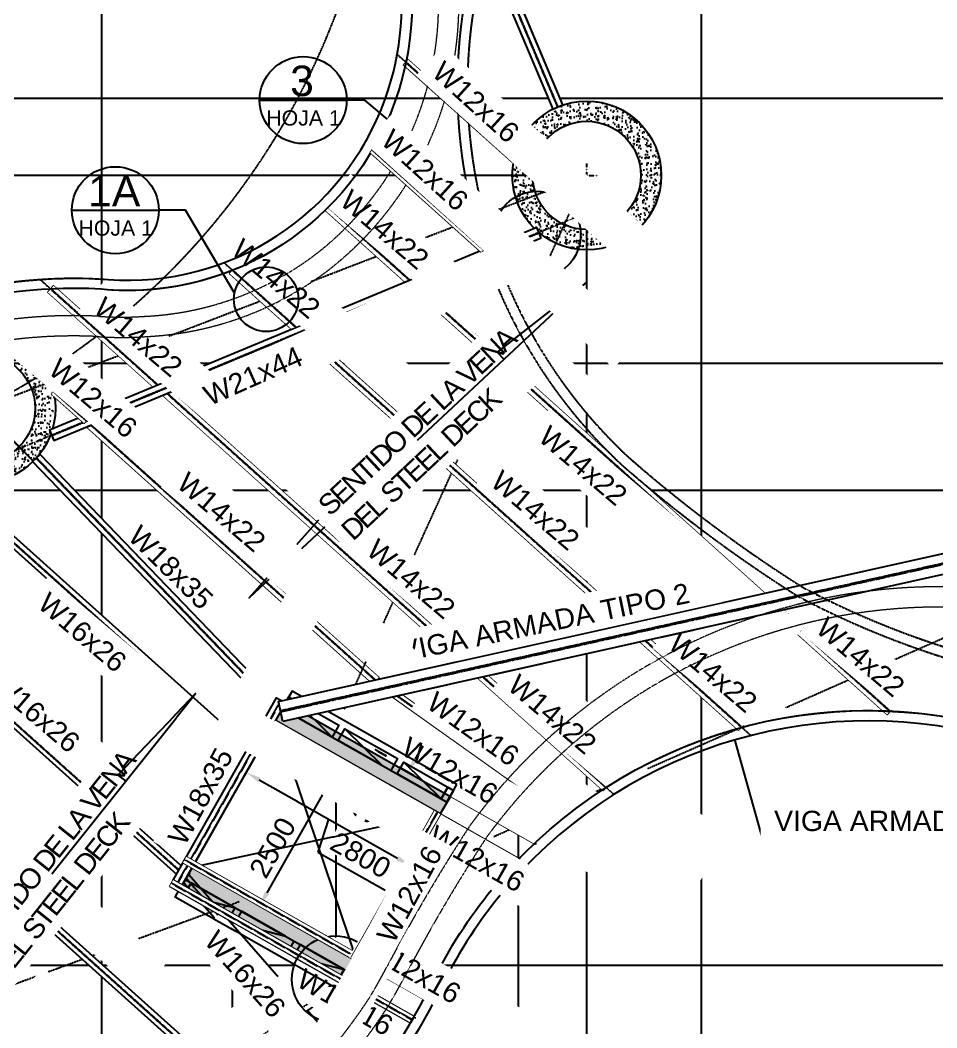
# Model space of a CAD drawing. Header units: millimetres. Extents: x 59135 to 3708801, y -250967 to 196121.
# Drawn here: x 3294169 to 3307716, y -38423 to -23531 of the extents above; entities that cross this region are included whole.
import ezdxf
from ezdxf.enums import TextEntityAlignment as Align

# ---------------------------------------------------------------- set-up
doc = ezdxf.new("R2010")
doc.units = ezdxf.units.MM
doc.header["$LTSCALE"] = 5
doc.set_wipeout_variables(frame=1)
doc.header["$PDMODE"] = 3
for name, pattern in [('ACAD_ISO10W100', [18, 12, -3, 0, -3]), ('CENTER', [2, 1.25, -0.25, 0.25, -0.25]), ('CENTER2', [1.125, 0.75, -0.125, 0.125, -0.125]), ('DASHDOT', [1, 0.5, -0.25, 0, -0.25]), ('HIDDEN', [0.375, 0.25, -0.125])]:
    doc.linetypes.add(name, pattern=pattern)
doc.layers.get('Defpoints').update_dxf_attribs({"color": 251})
for name, color, linetype in [('A-ejes', 251, 'ACAD_ISO10W100'), ('EE-5', 7, 'Continuous'), ('EE-ACHURADOS', 9, 'Continuous'), ('EE-ARQUITECTONICO', 250, 'Continuous'), ('EE-CARPETA 51', 250, 'HIDDEN'), ('EE-CENTROS', 8, 'CENTER'), ('EE-COLUMNAS', 6, 'Continuous'), ('EE-COLUMNAS CONCRETO', 11, 'Continuous'), ('EE-COTAS', 1, 'Continuous'), ('EE-DETALLES', 1, 'Continuous'), ('EE-EJES', 8, 'DASHDOT'), ('EE-OCULTAS', 252, 'HIDDEN'), ('EE-OCULTO', 252, 'HIDDEN'), ('EE-TEXTO 1', 4, 'Continuous'), ('EE-TEXTO 2', 2, 'Continuous'), ('EE-V ARMADA TIPO 2', 32, 'Continuous'), ('EE-V ARMADA TIPO 4', 130, 'Continuous'), ('EE-W12x16', 150, 'Continuous'), ('EE-W14x22', 30, 'Continuous'), ('EE-W16x26', 211, 'Continuous'), ('EE-W18x35', 255, 'Continuous'), ('EE-W21x44', 132, 'Continuous'), ('EST-CAMBIO SECCION VIGAS', 240, 'HIDDEN')]:
    doc.layers.add(name, color=color, linetype=linetype)
doc.styles.add('ARIAL EE', font='arial.ttf')
doc.dimstyles.new('EE 1_STANDAR', dxfattribs={"dimtxt": 2, "dimasz": 1.5, "dimexe": 1, "dimexo": 0.5, "dimgap": 0.8, "dimtad": 1, "dimdec": 0, "dimdsep": 46, "dimtxsty": 'ARIAL EE', "dimcen": 0.09, "dimclrd": 256, "dimclre": 256, "dimclrt": 2, "dimadec": 0, "dimazin": 0, "dimtfac": 1, "dimtdec": 0, "dimtofl": 0, "dimtmove": 1, "dimatfit": 2, "dimfxl": 1, "dimtolj": 1, "dimlwd": -1, "dimlwe": -1, "dimarcsym": 1})

# ---------------------------------------------------------------- blocks, each defined once
blk = doc.blocks.new('EJES ARQUITECTONICOS(10-12-2012)')
at = {"layer": 'EE-EJES', "linetype": 'CENTER2', "ltscale": 2.5}
for p, q in [((6160, -10556), (6160, 59255)), ((15017, 59255), (15017, -10556)), ((-11196, 10970), (76893, 10970)), ((-11196, 2070), (76893, 2070))]:
    blk.add_line(p, q, dxfattribs=at)
blk = doc.blocks.new('*U117')
blk.add_wipeout([(-70, -358), (70, -358), (70, -9228), (-70, -9228)])
blk.add_lwpolyline([(-70, -358), (70, -358), (70, -9228), (-70, -9228)], close=True)
at = {"layer": 'EE-OCULTAS'}
for p, q in [((-3, -358), (-3, -9228)), ((3, -358), (3, -9228))]:
    blk.add_line(p, q, dxfattribs=at)
blk = doc.blocks.new('*U118')
blk.add_wipeout([(-70, 1275), (70, 1275), (70, -2828), (-70, -2828)])
blk.add_lwpolyline([(-70, 1275), (70, 1275), (70, -2828), (-70, -2828)], close=True)
at = {"layer": 'EE-OCULTAS'}
for p, q in [((-3, 1275), (-3, -2828)), ((3, 1275), (3, -2828))]:
    blk.add_line(p, q, dxfattribs=at)
blk = doc.blocks.new('*U224')
blk.add_wipeout([(-50, 3801), (50, 3801), (50, 348), (-50, 348)])
blk.add_lwpolyline([(-50, 3801), (50, 3801), (50, 348), (-50, 348)], close=True)
blk.add_wipeout([(-50, 3801), (50, 3801), (50, 348), (-50, 348)])
at = {"layer": 'EE-OCULTAS'}
for p, q in [((-3, 3801), (-3, 348)), ((3, 3801), (3, 348))]:
    blk.add_line(p, q, dxfattribs=at)
blk = doc.blocks.new('*U225')
blk.add_lwpolyline([(-63, -1580), (64, -1580), (64, -7331), (-63, -7331)], close=True)
blk.add_wipeout([(-63, -1580), (64, -1580), (64, -7331), (-63, -7331)])
at = {"layer": 'EE-OCULTAS'}
for p, q in [((-3, -7331), (-3, -1580)), ((3, -7331), (3, -1580))]:
    blk.add_line(p, q, dxfattribs=at)
blk = doc.blocks.new('COLUMNA CONCRETO')
at = {"layer": 'EE-ACHURADOS'}
h = blk.add_hatch(dxfattribs=at)
h.set_pattern_fill('AR-CONC', color=256)
h.set_pattern_definition([(50, (-2321747.4, -250169.48), (182.184669, -15.939086), [19.05, -209.55]), (355, (-2321747.4, -250169.48), (-35.243421, 191.056845), [15.24, -167.640584]), (100.451445, (-2321732.22, -250170.81), (146.941247, 175.117752), [16.190009, -178.090245]), (46.1842, (-2321747.4, -250118.68), (271.07904, -42.042328), [28.575, -314.325]), (96.635558, (-2321724.8, -250122.2), (237.404134, 247.426125), [24.285023, -267.135608]), (351.184151, (-2321747.4, -250118.68), (237.404134, 247.426125), [22.859967, -251.459732]), (21, (-2321722, -250131.38), (151.614391, -102.265198), [19.05, -209.55]), (326, (-2321722, -250131.38), (61.802028, 184.187966), [15.24, -167.64]), (71.451445, (-2321709.37, -250139.9), (213.416419, 81.922769), [16.190009, -178.089938]), (37.5, (-2321747.4, -250169.485), (3.0886033, 84.5550389), [0, -165.608, 0, -170.18, 0, -168.275]), (7.5, (-2321747.4, -250169.485), (66.8196625, 100.1805748), [0, -97.028, 0, -161.798, 0, -64.135]), (327.5, (-2321804.044, -250169.485), (135.5905952, -5.728744), [0, -63.5, 0, -198.12, 0, -262.89]), (317.5, (-2321829.44, -250169.48), (148.1291814, 25.426491), [0, -82.55, 0, -131.572, 0, -186.69])])
h.paths.add_polyline_path([(-1100, 0, 1), (1100, 0, 1)])
h.paths.add_polyline_path([(800, 0, -1), (-800, 0, -1)], flags=16)
at = {"layer": 'EE-COLUMNAS CONCRETO'}
for radius in [1100, 800]:
    blk.add_circle((0, 0), radius, dxfattribs=at)
at = {"layer": 'EE-EJES'}
for q in [(0, 175), (168, 0)]:
    blk.add_line((0, 0), q, dxfattribs=at)
blk = doc.blocks.new('*U140')
blk.add_wipeout([(-50, 0), (50, 0), (50, -2148), (-50, -2148)])
blk.add_lwpolyline([(-50, 0), (50, 0), (50, -2148), (-50, -2148)], close=True)
blk.add_wipeout([(-50, 0), (50, 0), (50, -2148), (-50, -2148)])
at = {"layer": 'EE-OCULTAS'}
for p, q in [((-3, 0), (-3, -2148)), ((3, 0), (3, -2148))]:
    blk.add_line(p, q, dxfattribs=at)
blk = doc.blocks.new('*U147')
blk.add_wipeout([(-50, 3801), (50, 3801), (50, -439), (-50, -439)])
blk.add_lwpolyline([(-50, 3801), (50, 3801), (50, -439), (-50, -439)], close=True)
blk.add_wipeout([(-50, 3801), (50, 3801), (50, -439), (-50, -439)])
at = {"layer": 'EE-OCULTAS'}
for p, q in [((-3, 3801), (-3, -439)), ((3, 3801), (3, -439))]:
    blk.add_line(p, q, dxfattribs=at)
blk = doc.blocks.new('*U947')
blk.add_lwpolyline([(-64, 183), (63, 183), (63, -10968), (-64, -10968)], close=True)
blk.add_wipeout([(-64, 183), (63, 183), (63, -10968), (-64, -10968)])
at = {"layer": 'EE-OCULTAS'}
for p, q in [((-3, -10968), (-3, 183)), ((3, -10968), (3, 183))]:
    blk.add_line(p, q, dxfattribs=at)
blk = doc.blocks.new('*U259')
blk.add_lwpolyline([(-64, 174), (63, 174), (63, -9931), (-64, -9931)], close=True)
blk.add_wipeout([(-64, 174), (63, 174), (63, -9931), (-64, -9931)])
at = {"layer": 'EE-OCULTAS'}
for p, q in [((-3, -9931), (-3, 174)), ((3, -9931), (3, 174))]:
    blk.add_line(p, q, dxfattribs=at)
blk = doc.blocks.new('*U260')
blk.add_lwpolyline([(-64, 174), (63, 174), (63, -10852), (-64, -10852)], close=True)
blk.add_wipeout([(-64, 174), (63, 174), (63, -10852), (-64, -10852)])
at = {"layer": 'EE-OCULTAS'}
for p, q in [((-3, -10852), (-3, 174)), ((3, -10852), (3, 174))]:
    blk.add_line(p, q, dxfattribs=at)
blk = doc.blocks.new('*U261')
blk.add_wipeout([(-82, -1045), (82, -1045), (82, -8844), (-82, -8844)]).dxf.layer = 'EE-W21x44'
at = {"layer": 'EE-CENTROS'}
for points in [[(-4, -8844), (-4, -1045)], [(4, -8844), (4, -1045)]]:
    blk.add_lwpolyline(points, dxfattribs=at)
at = {"layer": 'EE-W21x44'}
blk.add_lwpolyline([(-82, -1045), (82, -1045), (82, -8844), (-82, -8844)], close=True, dxfattribs=at)
blk = doc.blocks.new('*U262')
blk.add_lwpolyline([(-64, 174), (63, 174), (63, -11981), (-64, -11981)], close=True)
blk.add_wipeout([(-64, 174), (63, 174), (63, -11981), (-64, -11981)])
at = {"layer": 'EE-OCULTAS'}
for p, q in [((-3, -11981), (-3, 174)), ((3, -11981), (3, 174))]:
    blk.add_line(p, q, dxfattribs=at)
blk = doc.blocks.new('*U263')
blk.add_wipeout([(-70, 399), (70, 399), (70, -13722), (-70, -13722)])
blk.add_lwpolyline([(-70, 399), (70, 399), (70, -13722), (-70, -13722)], close=True)
at = {"layer": 'EE-OCULTAS'}
for p, q in [((-3, 399), (-3, -13722)), ((3, 399), (3, -13722))]:
    blk.add_line(p, q, dxfattribs=at)
blk = doc.blocks.new('*U274')
blk.add_wipeout([(-70, 399), (70, 399), (70, -9529), (-70, -9529)])
blk.add_lwpolyline([(-70, 399), (70, 399), (70, -9529), (-70, -9529)], close=True)
at = {"layer": 'EE-OCULTAS'}
for p, q in [((-3, 399), (-3, -9529)), ((3, 399), (3, -9529))]:
    blk.add_line(p, q, dxfattribs=at)
blk = doc.blocks.new('*U275')
blk.add_wipeout([(-76, 450), (76, 450), (76, -4752), (-76, -4752)])
blk.add_lwpolyline([(-76, 450), (76, 450), (76, -4752), (-76, -4752)], close=True)
at = {"layer": 'EE-OCULTO'}
for p, q in [((-4, -4752), (-4, 450)), ((4, -4752), (4, 450))]:
    blk.add_line(p, q, dxfattribs=at)
blk = doc.blocks.new('*D936')
at = {"layer": 'Defpoints', "color": 0, "transparency": 16777216}
for p in [(3299903, -34645), (3300052, -34730), (3299904, -34991)]:
    blk.add_point(p, dxfattribs=at)
at = {"layer": 'EE-COTAS', "transparency": 16777216}
for p, q in [((3300014, -34450), (3300125, -34254)), ((3299987, -34693), (3299772, -34571)), ((3299839, -34954), (3299624, -34832)), ((3299644, -35102), (3299533, -35298))]:
    blk.add_line(p, q, dxfattribs=at)
for points in [[(3299981, -34431), (3300046, -34468), (3299903, -34645)], [(3299611, -35084), (3299676, -35121), (3299755, -34906)]]:
    blk.add_solid(points, dxfattribs=at)
at = {"layer": 'EE-COTAS', "color": 2, "transparency": 16777216, "insert": (3299358, -35052), "char_height": 300, "attachment_point": 5, "rotation": 60.4403, "style": 'ARIAL EE'}
blk.add_mtext('\\A1;300', dxfattribs=at)
blk = doc.blocks.new('*U240')
blk.add_wipeout([(-82, 525), (82, 525), (82, -7560), (-82, -7560)]).dxf.layer = 'EE-W21x44'
at = {"layer": 'EE-CENTROS'}
for points in [[(-4, -7560), (-4, 525)], [(4, -7560), (4, 525)]]:
    blk.add_lwpolyline(points, dxfattribs=at)
at = {"layer": 'EE-W21x44'}
blk.add_lwpolyline([(-82, 525), (82, 525), (82, -7560), (-82, -7560)], close=True, dxfattribs=at)
blk = doc.blocks.new('*D937')
at = {"layer": 'Defpoints', "color": 0, "transparency": 16777216}
for p in [(3297746, -34228), (3300181, -35609), (3299943, -36029)]:
    blk.add_point(p, dxfattribs=at)
at = {"layer": 'EE-COTAS', "transparency": 16777216}
for p, q in [((3297709, -34293), (3297434, -34778)), ((3297703, -34759), (3299747, -35918)), ((3298725, -35338), (3298570, -35827)), ((3300144, -35674), (3299869, -36160)), ((3298570, -35827), (3299562, -36390))]:
    blk.add_line(p, q, dxfattribs=at)
blk.add_solid([(3297722, -34726), (3297685, -34791), (3297508, -34648)], dxfattribs=at)
at = {"layer": 'EE-COTAS', "color": 2, "transparency": 16777216, "insert": (3299201, -35871), "char_height": 300, "attachment_point": 5, "rotation": 330.4403, "style": 'ARIAL EE', "bg_fill": 3, "box_fill_scale": 1.1, "bg_fill_color": 256, "bg_fill_true_color": 13158600, "bg_fill_transparency": 0}
blk.add_mtext('\\A1;2800', dxfattribs=at)
at = {"layer": 'EE-COTAS', "transparency": 16777216}
blk.add_solid([(3299766, -35885), (3299729, -35951), (3299943, -36029)], dxfattribs=at)
blk = doc.blocks.new('*D938')
at = {"layer": 'Defpoints', "color": 0, "transparency": 16777216}
for p in [(3298941, -34448), (3299413, -34715), (3298179, -36890)]:
    blk.add_point(p, dxfattribs=at)
at = {"layer": 'EE-COTAS', "transparency": 16777216}
for p, q in [((3299347, -34678), (3298811, -34374)), ((3297819, -36427), (3298830, -34643)), ((3298114, -36853), (3297577, -36548))]:
    blk.add_line(p, q, dxfattribs=at)
for points in [[(3298798, -34625), (3298863, -34662), (3298941, -34448)], [(3297786, -36408), (3297851, -36445), (3297708, -36622)]]:
    blk.add_solid(points, dxfattribs=at)
at = {"layer": 'EE-COTAS', "color": 2, "transparency": 16777216, "insert": (3297901, -35760), "char_height": 300, "attachment_point": 5, "rotation": 60.4403, "style": 'ARIAL EE', "bg_fill": 3, "box_fill_scale": 1.1, "bg_fill_color": 256, "bg_fill_true_color": 13158600, "bg_fill_transparency": 0}
blk.add_mtext('\\A1;2500', dxfattribs=at)
blk = doc.blocks.new('A$C67B314FF')
at = {"layer": 'EE-ARQUITECTONICO'}
for points in [[(1.92, 0.014), (-0.425, 2.641)], [(1.92, 2.641), (-0.425, 0.014)]]:
    blk.add_lwpolyline(points, dxfattribs=at)
blk.add_lwpolyline([(-0.425, 2.641), (1.92, 2.641), (1.92, 0.014), (-0.425, 0.014)], close=True, dxfattribs=at)
blk = doc.blocks.new('*U222')
blk.add_wipeout([(-76, 351), (76, 351), (76, -2749), (-76, -2749)])
blk.add_lwpolyline([(-76, 351), (76, 351), (76, -2749), (-76, -2749)], close=True)
at = {"layer": 'EE-OCULTO'}
for p, q in [((-4, -2749), (-4, 351)), ((4, -2749), (4, 351))]:
    blk.add_line(p, q, dxfattribs=at)
blk = doc.blocks.new('*U223')
blk.add_wipeout([(-50, 3953), (50, 3953), (50, -141), (-50, -141)])
blk.add_lwpolyline([(-50, 3953), (50, 3953), (50, -141), (-50, -141)], close=True)
blk.add_wipeout([(-50, 3953), (50, 3953), (50, -141), (-50, -141)])
at = {"layer": 'EE-OCULTAS'}
for p, q in [((-3, 3953), (-3, -141)), ((3, 3953), (3, -141))]:
    blk.add_line(p, q, dxfattribs=at)
blk = doc.blocks.new('ITEM DETALLE')
at = {"layer": 'EE-5'}
blk.add_line((-4.286, 0), (4.286, 0), dxfattribs=at)
blk.add_circle((0, 0), 4.286, dxfattribs=at)
at = {"layer": 'EE-TEXTO 1', "style": 'ARIAL EE'}
blk.add_attdef('X', text='', height=3, dxfattribs=at).set_placement((-0.108, 1.896), align=Align.MIDDLE_CENTER)
at = {"layer": 'EE-TEXTO 2', "style": 'ARIAL EE'}
blk.add_attdef('###', text='', height=1.5, dxfattribs=at).set_placement((0.04, -1.756), align=Align.MIDDLE_CENTER)
blk = doc.blocks.new('*U561')
blk.add_wipeout([(-50, 3801), (50, 3801), (50, -324), (-50, -324)])
blk.add_lwpolyline([(-50, 3801), (50, 3801), (50, -324), (-50, -324)], close=True)
blk.add_wipeout([(-50, 3801), (50, 3801), (50, -324), (-50, -324)])
at = {"layer": 'EE-OCULTAS'}
for p, q in [((-3, 3801), (-3, -324)), ((3, 3801), (3, -324))]:
    blk.add_line(p, q, dxfattribs=at)
blk = doc.blocks.new('*U562')
blk.add_wipeout([(-50, 3801), (50, 3801), (50, 1301), (-50, 1301)])
blk.add_lwpolyline([(-50, 3801), (50, 3801), (50, 1301), (-50, 1301)], close=True)
blk.add_wipeout([(-50, 3801), (50, 3801), (50, 1301), (-50, 1301)])
at = {"layer": 'EE-OCULTAS'}
for p, q in [((-3, 3801), (-3, 1301)), ((3, 3801), (3, 1301))]:
    blk.add_line(p, q, dxfattribs=at)
blk = doc.blocks.new('*U542')
blk.add_wipeout([(-50, -757), (50, -757), (50, -1402), (-50, -1402)])
blk.add_lwpolyline([(-50, -757), (50, -757), (50, -1402), (-50, -1402)], close=True)
blk.add_wipeout([(-50, -757), (50, -757), (50, -1402), (-50, -1402)])
at = {"layer": 'EE-OCULTAS'}
for p, q in [((-3, -757), (-3, -1402)), ((3, -757), (3, -1402))]:
    blk.add_line(p, q, dxfattribs=at)
blk = doc.blocks.new('*U540')
blk.add_wipeout([(-76, 8955), (76, 8955), (76, -4752), (-76, -4752)])
blk.add_lwpolyline([(-76, 8955), (76, 8955), (76, -4752), (-76, -4752)], close=True)
at = {"layer": 'EE-OCULTO'}
for p, q in [((-4, -4752), (-4, 8955)), ((4, -4752), (4, 8955))]:
    blk.add_line(p, q, dxfattribs=at)
blk = doc.blocks.new('*U567')
blk.add_wipeout([(-150, 1465), (150, 1465), (150, -12518), (-150, -12518)]).dxf.layer = 'EE-V ARMADA TIPO 2'
at = {"layer": 'EE-CENTROS'}
for p, q in [((-8, -12518), (-8, 1465)), ((8, -12518), (8, 1465))]:
    blk.add_line(p, q, dxfattribs=at)
at = {"layer": 'EE-V ARMADA TIPO 2'}
blk.add_lwpolyline([(-150, 1465), (150, 1465), (150, -12518), (-150, -12518)], close=True, dxfattribs=at)
blk = doc.blocks.new('*U939')
blk.add_wipeout([(-82, -1155), (82, -1155), (82, -6865), (-82, -6865)]).dxf.layer = 'EE-W21x44'
at = {"layer": 'EE-CENTROS'}
for points in [[(-4, -6865), (-4, -1155)], [(4, -6865), (4, -1155)]]:
    blk.add_lwpolyline(points, dxfattribs=at)
at = {"layer": 'EE-W21x44'}
blk.add_lwpolyline([(-82, -1155), (82, -1155), (82, -6865), (-82, -6865)], close=True, dxfattribs=at)
blk = doc.blocks.new('*U946')
blk.add_wipeout([(-50, 56), (50, 56), (50, -2148), (-50, -2148)])
blk.add_lwpolyline([(-50, 56), (50, 56), (50, -2148), (-50, -2148)], close=True)
blk.add_wipeout([(-50, 56), (50, 56), (50, -2148), (-50, -2148)])
at = {"layer": 'EE-OCULTAS'}
for p, q in [((-3, 56), (-3, -2148)), ((3, 56), (3, -2148))]:
    blk.add_line(p, q, dxfattribs=at)

msp = doc.modelspace()

# ---------------------------------------------------------------- linework, layer by layer
at = {"layer": 'EE-OCULTAS'}
for p, q in [((3318809.5, -24687), (3278393.9, -24687)), ((3302538.4, -25826.4), (3278393.9, -25826.4)), ((3302538.4, -25826.4), (3302538.4, -47566.1)), ((3312745.6, -30481.5), (3278393.9, -30481.5)), ((3298834.2, -34039.5), (3298834.2, -47331.3)), ((3301530.7, -35568.8), (3301530.7, -47725.9)), ((3297304.9, -36736), (3297304.9, -47569.2)), ((3300001.4, -38265.3), (3300001.4, -47911.2))]:
    msp.add_line(p, q, dxfattribs=at)

# ---------------------------------------------------------------- block references
at = {"layer": 'EE-COLUMNAS CONCRETO'}
msp.add_blockref('COLUMNA CONCRETO', (3302542.5, -25826.2), dxfattribs=at)
at = {"layer": 'EE-COTAS', "xscale": 150, "yscale": 150, "zscale": 150}
msp.add_blockref('ITEM DETALLE', (3298351, -24712.7), dxfattribs=at).add_auto_attribs({'X': '3', '###': 'HOJA 1'})
at = {"layer": 'EE-EJES'}
msp.add_blockref('EJES ARQUITECTONICOS(10-12-2012)', (3289218.6, -39569.3), dxfattribs=at)

# ---------------------------------------------------------------- leaders
at = {"layer": 'EE-COTAS', "annotation_type": 0, "has_hookline": 1, "hookline_direction": 0}
for points, text_width in [([(3306489.3, -17416.4), (3308902.7, -23911.5), (3308904.2, -23911.5)], 6703.8), ([(3304725.5, -34162.5), (3305141.8, -35639.7), (3305143.3, -35639.7)], 4332.8)]:
    msp.add_leader(points, dimstyle='EE 1_STANDAR', override={"dimscale": 0, "dimgap": 0.8, "dimtad": 1, "dimfxl": 0.0015, "dimtfill": 1}, dxfattribs=dict(at, text_width=text_width))

# ---------------------------------------------------------------- next in the draw order: block references
at = {"layer": 'EE-W12x16'}
for name, p, rotation in [('*U140', (3299869.7, -24153.4), 48.09488572113899), ('*U224', (3302522.2, -35495.2), 54.56713763628728)]:
    msp.add_blockref(name, p, dxfattribs=dict(at, rotation=rotation))
at = {"layer": 'EE-W16x26'}
for name, p, rotation in [('*U117', (3290696.8, -28223.8), 48.09488572113527), ('*U118', (3297447.7, -37161), 41.14249472395423)]:
    msp.add_blockref(name, p, dxfattribs=dict(at, rotation=rotation))

# ---------------------------------------------------------------- next in the draw order: linework, layer by layer
at = {"layer": 'A-ejes', "ltscale": 0.05}
msp.add_line((3297403.5, -36562), (3289223.4, -39569.3), dxfattribs=at)
msp.add_lwpolyline([(3293595.1, -29267.3, 0.3109683), (3299474.2, -18538)], format="xyb", dxfattribs=at)
for points in [[(3293595.1, -29267.3), (3302542.5, -25826.2)], [(3301171.1, -35594.8), (3312748.2, -30481.6)]]:
    msp.add_lwpolyline(points, dxfattribs=at)
at = {"layer": 'EE-EJES'}
for points in [[(3299469.4, -18538), (3302114.8, -24812.7)], [(3299739.6, -24036.7), (3301468.5, -25588.2)], [(3295144.8, -29450.3), (3299424.2, -33290.7)], [(3300097, -38377.6), (3297280, -36779.9)]]:
    msp.add_lwpolyline(points, dxfattribs=at)

# ---------------------------------------------------------------- next in the draw order: block references
at = {"layer": 'EE-COLUMNAS CONCRETO'}
msp.add_blockref('COLUMNA CONCRETO', (3293590.3, -29267.3), dxfattribs=at)

# ---------------------------------------------------------------- next in the draw order: block references
at = {"layer": 'EE-W14x22', "rotation": 48.09488572113837}
msp.add_blockref('*U225', (3293968.8, -28395), dxfattribs=at)

# ---------------------------------------------------------------- next in the draw order: texts
at = {"layer": 'EE-COTAS', "color": 2, "insert": (3309665.7, -35519.7), "char_height": 300, "width": 4402.361, "attachment_point": 9, "style": 'ARIAL EE', "bg_fill": 2}
msp.add_mtext('VIGA ARMADA TIPO 4', dxfattribs=at)
at = {"layer": 'EE-TEXTO 2', "color": 2, "insert": (3300626.2, -20033.7), "char_height": 300, "width": 4650.833, "attachment_point": 1, "rotation": 291.65774, "style": 'ARIAL EE', "bg_fill": 2}
msp.add_mtext('W21x44', dxfattribs=at)

# ---------------------------------------------------------------- next in the draw order: linework, layer by layer
at = {"layer": 'A-ejes', "ltscale": 0.05}
msp.add_line((3293595.1, -29267.3), (3298016.3, -33750.7), dxfattribs=at)
msp.add_lwpolyline([(3298735.5, -34213.5), (3302542.2, -25826.2)], dxfattribs=at)
at = {"layer": 'EE-EJES'}
for points in [[(3302538.4, -26378.3), (3294089.3, -29892.6)], [(3297569.8, -34391.6), (3290842.9, -28354.9)], [(3293590.3, -29267.3), (3298016.3, -33750.7)]]:
    msp.add_lwpolyline(points, dxfattribs=at)

# ---------------------------------------------------------------- next in the draw order: block references
at = {"layer": 'EE-W12x16', "rotation": 60.44032931906705}
msp.add_blockref('*U147', (3301423, -35449.7), dxfattribs=at)

# ---------------------------------------------------------------- next in the draw order: linework, layer by layer
at = {"layer": 'EE-EJES'}
for points in [[(3298723.1, -26295.7), (3307022.3, -33743.4)], [(3301941.6, -35743.8), (3298859.1, -33995.6)]]:
    msp.add_lwpolyline(points, dxfattribs=at)

# ---------------------------------------------------------------- next in the draw order: texts
at = {"layer": 'EE-TEXTO 2', "color": 2, "insert": (3299926.2, -34110.9), "char_height": 300, "width": 4650.833, "attachment_point": 1, "rotation": 330.34161, "style": 'ARIAL EE', "bg_fill": 2}
msp.add_mtext('W12x16', dxfattribs=at)

# ---------------------------------------------------------------- next in the draw order: linework, layer by layer
at = {"layer": 'EE-EJES'}
for points in [[(3297182, -27116), (3304967.8, -34103)], [(3294463.6, -27363.7), (3302944.5, -34974.5)]]:
    msp.add_lwpolyline(points, dxfattribs=at)

# ---------------------------------------------------------------- next in the draw order: texts
at = {"layer": 'EE-TEXTO 2', "color": 2, "insert": (3295953.8, -30973.3), "char_height": 300, "width": 4650.833, "attachment_point": 1, "rotation": 315.46799, "style": 'ARIAL EE', "bg_fill": 2}
msp.add_mtext('W18x35', dxfattribs=at)

# ---------------------------------------------------------------- next in the draw order: block references
at = {"layer": 'EE-W14x22', "rotation": 48.09488572113837}
msp.add_blockref('*U947', (3298859.6, -26418.2), dxfattribs=at)

# ---------------------------------------------------------------- next in the draw order: texts
at = {"layer": 'EE-TEXTO 2', "color": 2, "insert": (3302000, -29502.7), "char_height": 300, "width": 4650.833, "attachment_point": 1, "rotation": 319.6355, "style": 'ARIAL EE', "bg_fill": 2}
msp.add_mtext('W14x22', dxfattribs=at)

# ---------------------------------------------------------------- next in the draw order: block references
at = {"layer": 'EE-W14x22', "rotation": 48.09488572113837}
msp.add_blockref('*U259', (3297437.4, -27345.2), dxfattribs=at)

# ---------------------------------------------------------------- next in the draw order: texts
at = {"layer": 'EE-TEXTO 2', "color": 2, "insert": (3306100.5, -32330.6), "char_height": 300, "width": 4650.833, "attachment_point": 1, "rotation": 319.6355, "style": 'ARIAL EE', "bg_fill": 2}
msp.add_mtext('W14x22', dxfattribs=at)

# ---------------------------------------------------------------- next in the draw order: texts
at = {"layer": 'EE-TEXTO 2', "color": 2, "insert": (3301294, -30163.8), "char_height": 300, "width": 4650.833, "attachment_point": 1, "rotation": 319.6355, "style": 'ARIAL EE', "bg_fill": 2}
msp.add_mtext('W14x22', dxfattribs=at)

# ---------------------------------------------------------------- next in the draw order: block references
at = {"layer": 'EE-W14x22', "rotation": 48.09488572113837}
msp.add_blockref('*U260', (3294751.6, -27622.2), dxfattribs=at)

# ---------------------------------------------------------------- next in the draw order: block references
at = {"layer": 'EE-W21x44', "xscale": -1, "rotation": 292.5959932045}
msp.add_blockref('*U261', (3302801.3, -26268.7), dxfattribs=at)

# ---------------------------------------------------------------- next in the draw order: texts
at = {"layer": 'EE-TEXTO 2', "color": 2, "insert": (3299459.1, -31177.6), "char_height": 300, "width": 4650.833, "attachment_point": 1, "rotation": 319.6355, "style": 'ARIAL EE', "bg_fill": 2}
msp.add_mtext('W14x22', dxfattribs=at)

# ---------------------------------------------------------------- next in the draw order: block references
at = {"layer": 'EE-COTAS', "xscale": 150, "yscale": 150, "zscale": 150}
msp.add_blockref('ITEM DETALLE', (3295576, -26340.6), dxfattribs=at).add_auto_attribs({'X': '1A', '###': 'HOJA 1'})

# ---------------------------------------------------------------- next in the draw order: texts
at = {"layer": 'EE-TEXTO 2', "color": 2, "char_height": 300, "width": 4650.833, "attachment_point": 1, "style": 'ARIAL EE', "bg_fill": 2}
for s, insert, rotation in [('W14x22', (3299067.7, -26014.2), 319.6355), ('VIGA ARMADA TIPO 2', (3299758.8, -32721.1), 11.61457)]:
    msp.add_mtext(s, dxfattribs=dict(at, insert=insert, rotation=rotation))

# ---------------------------------------------------------------- next in the draw order: dimensions: what is measured, and where the dimension line sits
at = {"layer": 'EE-COTAS'}
dim = msp.add_linear_dim(base=(3299902.7, -34645.5), p1=(3299904, -34991.1), p2=(3300052, -34730.1), angle=60.44033, dimstyle='EE 1_STANDAR', dxfattribs=at)
dim.commit()
dim.dimension.update_dxf_attribs({"geometry": '*D936', "text_midpoint": (3299595.5, -35187.1), "dimtype": 160})

# ---------------------------------------------------------------- next in the draw order: texts
at = {"layer": 'EE-TEXTO 2', "color": 2, "char_height": 300, "width": 4650.833, "attachment_point": 1, "rotation": 319.6355, "style": 'ARIAL EE', "bg_fill": 2}
for insert in [(3297463, -26740), (3303920.1, -32562.6)]:
    msp.add_mtext('W14x22', dxfattribs=dict(at, insert=insert))

# ---------------------------------------------------------------- next in the draw order: leaders
at = {"layer": 'EE-DETALLES'}
msp.add_leader([(3301248.9, -26387.1), (3299261.6, -24712.7), (3298993.9, -24712.7)], dimstyle='EE 1_STANDAR', override={"dimscale": 0, "dimgap": 0.8, "dimtad": 1}, dxfattribs=at)

# ---------------------------------------------------------------- next in the draw order: texts
at = {"layer": 'EE-TEXTO 2', "color": 2, "char_height": 300, "width": 4650.833, "attachment_point": 1, "rotation": 319.6355, "style": 'ARIAL EE', "bg_fill": 2}
for insert in [(3295426.1, -27602.1), (3301544.8, -33177.8)]:
    msp.add_mtext('W14x22', dxfattribs=dict(at, insert=insert))

# ---------------------------------------------------------------- next in the draw order: linework, layer by layer
at = {"layer": 'EE-EJES'}
for points in [[(3296629.4, -36196.1), (3289125.7, -29462.2)], [(3287794.7, -30773.9), (3298527.7, -40405.8)]]:
    msp.add_lwpolyline(points, dxfattribs=at)

# ---------------------------------------------------------------- next in the draw order: leaders
at = {"layer": 'EE-COTAS'}
msp.add_leader([(3297333.3, -27556.9), (3296613.1, -26340.6), (3296218.8, -26340.6)], dimstyle='EE 1_STANDAR', override={"dimscale": 0, "dimgap": 0.8, "dimtad": 1}, dxfattribs=at)
msp.add_leader([(3297333.3, -27556.9), (3296613.1, -26340.6), (3296218.8, -26340.6)], dimstyle='EE 1_STANDAR', override={"dimscale": 0, "dimgap": 0.8, "dimtad": 1}, dxfattribs=at)
msp.add_leader([(3297333.3, -27556.9), (3296613.1, -26340.6), (3296218.8, -26340.6)], dimstyle='EE 1_STANDAR', override={"dimscale": 0, "dimgap": 0.8, "dimtad": 1}, dxfattribs=at)

# ---------------------------------------------------------------- next in the draw order: block references
at = {"layer": 'EE-W14x22', "rotation": 48.094885721132}
msp.add_blockref('*U262', (3286237, -34387.7), dxfattribs=at)

# ---------------------------------------------------------------- next in the draw order: block references
at = {"layer": 'EE-W16x26', "rotation": 48.09488572113527}
msp.add_blockref('*U263', (3288203.4, -31140.6), dxfattribs=at)

# ---------------------------------------------------------------- next in the draw order: texts
at = {"layer": 'EE-TEXTO 2', "color": 2, "insert": (3292581.4, -34466.3), "char_height": 300, "width": 4650.833, "attachment_point": 1, "rotation": 319.6355, "style": 'ARIAL EE', "bg_fill": 2}
msp.add_mtext('W16x26', dxfattribs=at)

# ---------------------------------------------------------------- next in the draw order: block references
at = {"layer": 'EE-W16x26', "rotation": 48.09488572113527}
msp.add_blockref('*U274', (3289535.8, -29830.2), dxfattribs=at)

# ---------------------------------------------------------------- next in the draw order: texts
at = {"layer": 'EE-TEXTO 2', "color": 2, "insert": (3291393.2, -41188.5), "char_height": 300, "width": 4650.833, "attachment_point": 1, "rotation": 47.74039, "style": 'ARIAL EE', "bg_fill": 2}
msp.add_mtext('W14x22', dxfattribs=at)

# ---------------------------------------------------------------- next in the draw order: block references
at = {"layer": 'EE-W21x44', "rotation": 124.557493648977}
msp.add_blockref('*U240', (3292701.8, -42005.1), dxfattribs=at)

# ---------------------------------------------------------------- next in the draw order: texts
at = {"layer": 'EE-TEXTO 2', "color": 2, "insert": (3293913.8, -33155.9), "char_height": 300, "width": 4650.833, "attachment_point": 1, "rotation": 319.6355, "style": 'ARIAL EE', "bg_fill": 2}
msp.add_mtext('W16x26', dxfattribs=at)

# ---------------------------------------------------------------- next in the draw order: linework, layer by layer
at = {"layer": 'EE-COTAS'}
msp.add_lwpolyline([(3294639.9, -36147.7), (3292517.8, -38813.8), (3293434.5, -37423), (3293551, -37515.7)], dxfattribs=at)

# ---------------------------------------------------------------- next in the draw order: block references
at = {"layer": 'EE-W18x35', "rotation": 43.89897744159195}
msp.add_blockref('*U275', (3294721, -30326.2), dxfattribs=at)

# ---------------------------------------------------------------- next in the draw order: texts
at = {"layer": 'EE-TEXTO 2', "color": 2, "insert": (3295232.1, -39699.8), "char_height": 300, "width": 4650.833, "attachment_point": 1, "rotation": 33.9788, "style": 'ARIAL EE', "bg_fill": 2}
msp.add_mtext('W21x44', dxfattribs=at)

# ---------------------------------------------------------------- next in the draw order: linework, layer by layer
at = {"layer": 'EE-EJES'}
for points in [[(3297185.2, -36860.6), (3299409.9, -39407)], [(3292269.5, -42302.9), (3298811, -37797.3)]]:
    msp.add_lwpolyline(points, dxfattribs=at)

# ---------------------------------------------------------------- next in the draw order: texts
at = {"layer": 'EE-TEXTO 2', "color": 2, "insert": (3294601.5, -31967.1), "char_height": 300, "width": 4650.833, "attachment_point": 1, "rotation": 319.6355, "style": 'ARIAL EE', "bg_fill": 2}
msp.add_mtext('W16x26', dxfattribs=at)

# ---------------------------------------------------------------- next in the draw order: linework, layer by layer
at = {"layer": 'EE-COTAS'}
msp.add_lwpolyline([(3300042.8, -29740.5), (3297554.4, -32068.4), (3298664.2, -30826.2), (3298766, -30935)], dxfattribs=at)

# ---------------------------------------------------------------- next in the draw order: texts
at = {"layer": 'EE-TEXTO 2', "color": 2, "insert": (3293288.3, -37272.3), "char_height": 300, "width": 4517.44, "attachment_point": 1, "rotation": 51.48122, "style": 'ARIAL EE', "bg_fill": 2}
msp.add_mtext('{\\T0.85;SENTIDO DE LA VENA DEL STEEL DECK}', dxfattribs=at)

# ---------------------------------------------------------------- next in the draw order: linework, layer by layer
at = {"layer": 'EE-ARQUITECTONICO'}
msp.add_lwpolyline([(3296598.6, -36453), (3297347.9, -36648.1), (3296697.3, -36279)], close=True, dxfattribs=at)
at = {"layer": 'EE-COTAS'}
msp.add_lwpolyline([(3294639.9, -36147.7), (3296762, -33481.6), (3295612.3, -34686.9), (3295728.8, -34779.7)], dxfattribs=at)

# ---------------------------------------------------------------- next in the draw order: texts
at = {"layer": 'EE-TEXTO 2', "color": 2, "char_height": 300, "attachment_point": 1, "style": 'ARIAL EE', "bg_fill": 2}
for s, insert, width, rotation in [('{\\T0.85;SENTIDO DE LA VENA DEL STEEL DECK}', (3298541.7, -30655.8), 4517.44, 43.09195), ('W16x26', (3297097.8, -36955.8), 4650.833, 311.68345)]:
    msp.add_mtext(s, dxfattribs=dict(at, insert=insert, width=width, rotation=rotation))

# ---------------------------------------------------------------- next in the draw order: linework, layer by layer
at = {"layer": 'EE-COTAS'}
msp.add_lwpolyline([(3300042.8, -29740.5), (3302531.2, -27412.6), (3301217.9, -28437.2), (3301319.7, -28546)], dxfattribs=at)
msp.add_circle((3297805.1, -27655.8), 476.7, dxfattribs=at)
at = {"layer": 'EE-DETALLES'}
msp.add_circle((3301809.2, -26702.3), 642.9, dxfattribs=at)

# ---------------------------------------------------------------- next in the draw order: texts
at = {"layer": 'EE-TEXTO 2', "color": 2, "char_height": 300, "width": 4650.833, "attachment_point": 1, "style": 'ARIAL EE', "bg_fill": 2}
for s, insert, rotation in [('W18x35', (3296338.4, -35609.7), 61.83411), ('W12x16', (3298379.1, -37533.1), 330.34161)]:
    msp.add_mtext(s, dxfattribs=dict(at, insert=insert, rotation=rotation))

# ---------------------------------------------------------------- next in the draw order: linework, layer by layer
at = {"layer": 'EE-ARQUITECTONICO'}
for points in [[(3298226.6, -33582.5), (3298778.6, -34125.5), (3298127.9, -33756.5)], [(3298209.6, -37366.7), (3298958.9, -37561.7), (3298308.2, -37192.7)]]:
    msp.add_lwpolyline(points, close=True, dxfattribs=at)

# ---------------------------------------------------------------- next in the draw order: dimensions: what is measured, and where the dimension line sits
at = {"layer": 'EE-COTAS'}
dim = msp.add_linear_dim(base=(3299943.1, -36029), p1=(3297745.8, -34227.6), p2=(3300181.4, -35608.9), angle=330.44033, dimstyle='EE 1_STANDAR', override={"dimfxl": 0.0015, "dimtfill": 1}, dxfattribs=at)
dim.commit()
dim.dimension.update_dxf_attribs({"geometry": '*D937', "text_midpoint": (3298674.3, -35886.6), "dimtype": 160})

# ---------------------------------------------------------------- next in the draw order: linework, layer by layer
at = {"layer": 'EE-ARQUITECTONICO'}
msp.add_lwpolyline([(3299837.6, -34496.2), (3300389.5, -35039.2), (3299738.9, -34670.1)], close=True, dxfattribs=at)

# ---------------------------------------------------------------- next in the draw order: dimensions: what is measured, and where the dimension line sits
at = {"layer": 'EE-COTAS'}
dim = msp.add_linear_dim(base=(3298941.1, -34447.8), p1=(3298179.3, -36889.8), p2=(3299412.6, -34715.1), angle=60.44033, dimstyle='EE 1_STANDAR', override={"dimfxl": 0.0015, "dimtfill": 1}, dxfattribs=at)
dim.commit()
dim.dimension.update_dxf_attribs({"geometry": '*D938', "text_midpoint": (3298138.6, -35894.7), "dimtype": 160})

# ---------------------------------------------------------------- next in the draw order: hatches: boundary and pattern name
at = {"layer": 'EE-ACHURADOS'}
h = msp.add_hatch(color=256, dxfattribs=at)
h.dxf.hatch_style = 1
h.paths.add_polyline_path([(3300377.9, -35262.5), (3297942.3, -33881.1), (3298090.3, -33620.2), (3300528.7, -35003.1)])
h = msp.add_hatch(color=256, dxfattribs=at)
h.dxf.hatch_style = 1
h.paths.add_polyline_path([(3299144.5, -37437.1), (3296709, -36055.7), (3296561, -36316.7), (3298999.3, -37699.6)])

# ---------------------------------------------------------------- next in the draw order: linework, layer by layer
at = {"layer": 'EE-ARQUITECTONICO'}
for points in [[(3300624.5, -34827.5), (3298189, -33446.2), (3298139.6, -33533.2), (3298041, -33707.2), (3298127.9, -33756.5), (3298226.6, -33582.5), (3298877.3, -33951.5), (3298778.6, -34125.5), (3298869, -34176.8), (3298967.7, -34002.8), (3299747.1, -34444.9), (3299648.4, -34618.8), (3299738.9, -34670.1), (3299837.6, -34496.2), (3300488.2, -34865.2), (3300389.5, -35039.2), (3300476.5, -35088.5)], [(3298226.6, -33582.5), (3298127.9, -33756.5), (3300389.5, -35039.2), (3300488.2, -34865.2), (3300575.2, -34914.5), (3300377.9, -35262.5), (3297942.3, -33881.1), (3298139.6, -33533.2), (3298226.6, -33582.5)], [(3296709, -36055.7), (3299144.5, -37437.1), (3300377.9, -35262.5), (3297942.3, -33881.1)], [(3298967.7, -34002.8), (3299519.7, -34545.8), (3298869, -34176.8)], [(3296598.6, -36453), (3296697.3, -36279), (3298958.9, -37561.7), (3298860.2, -37735.7), (3298947.2, -37785), (3299144.5, -37437.1), (3296709, -36055.7), (3296511.6, -36403.7), (3296598.6, -36453)], [(3298897.9, -37872), (3296462.3, -36490.7), (3296511.6, -36403.7), (3296610.3, -36229.7), (3296697.3, -36279), (3296598.6, -36453), (3297249.3, -36822), (3297347.9, -36648.1), (3297438.4, -36699.4), (3297339.7, -36873.3), (3298119.1, -37315.4), (3298217.8, -37141.4), (3298308.2, -37192.7), (3298209.6, -37366.7), (3298860.2, -37735.7), (3298958.9, -37561.7), (3299045.9, -37611)], [(3297339.7, -36873.3), (3298089, -37068.4), (3297438.4, -36699.4)]]:
    msp.add_lwpolyline(points, close=True, dxfattribs=at)
at = {"layer": 'EE-COLUMNAS'}
for points in [[(3300377.9, -35262.5), (3297942.3, -33881.1), (3298090.3, -33620.2), (3300528.7, -35003.1)], [(3299144.5, -37437.1), (3296709, -36055.7), (3296561, -36316.7), (3298999.3, -37699.6)]]:
    msp.add_lwpolyline(points, close=True, dxfattribs=at)

# ---------------------------------------------------------------- next in the draw order: block references
at = {"layer": 'EE-ARQUITECTONICO', "xscale": 1065.989847715793, "yscale": 1065.989847715793, "zscale": 1065.989847715793, "rotation": 60.44032935291538}
msp.add_blockref('A$C67B314FF', (3299381.2, -37050.3), dxfattribs=at)

# ---------------------------------------------------------------- next in the draw order: block references
at = {"layer": 'EE-W18x35', "rotation": 150.4403293700553}
msp.add_blockref('*U222', (3296668.1, -35973.7), dxfattribs=at)

# ---------------------------------------------------------------- next in the draw order: block references
at = {"layer": 'EE-W12x16', "xscale": -1, "rotation": 60.44032931906277}
msp.add_blockref('*U223', (3299843.8, -38234), dxfattribs=at)

# ---------------------------------------------------------------- next in the draw order: texts
at = {"layer": 'EE-TEXTO 2', "color": 2, "insert": (3296656.3, -30189.4), "char_height": 300, "width": 4650.833, "attachment_point": 1, "rotation": 319.6355, "style": 'ARIAL EE', "bg_fill": 2}
msp.add_mtext('W14x22', dxfattribs=at)

# ---------------------------------------------------------------- next in the draw order: linework, layer by layer
at = {"layer": 'EE-DETALLES'}
msp.add_circle((3298827.2, -37706.7), 642.9, dxfattribs=at)
at = {"layer": 'EE-EJES'}
msp.add_line((3299424.8, -33291.3), (3302365.3, -35383.5), dxfattribs=at)

# ---------------------------------------------------------------- next in the draw order: leaders
at = {"layer": 'EE-DETALLES'}
msp.add_leader([(3298834.2, -38349.6), (3299768.3, -39509.8), (3300100.7, -39509.8)], dimstyle='EE 1_STANDAR', override={"dimscale": 0, "dimgap": 0.8, "dimtad": 1}, dxfattribs=at)

# ---------------------------------------------------------------- next in the draw order: texts
at = {"layer": 'EE-TEXTO 2', "color": 2, "insert": (3300326.5, -33436.2), "char_height": 300, "width": 4650.833, "attachment_point": 1, "rotation": 324.46841, "style": 'ARIAL EE', "bg_fill": 2}
msp.add_mtext('W12x16', dxfattribs=at)

# ---------------------------------------------------------------- next in the draw order: linework, layer by layer
at = {"layer": 'EE-CARPETA 51', "lineweight": 0}
for points in [[(3327354.1, -26696.6, 0.0636478), (3322513.7, -28421.6, 0.0914808), (3316667.5, -32883.5, -0.2898684), (3308484.6, -34117, 0.2944555), (3301250.2, -36479.9, 0.0597476), (3300365.8, -37878.7, -0.2723459), (3292249.5, -43135.7, -0.208505), (3287483.1, -41274.4, -0.2019549), (3285591.8, -36661, -0.1117815), (3286614.1, -32571.5, -0.0693389), (3288102, -30423.2, -0.1984586), (3294711.8, -27349.8, -0.0295508), (3295469.2, -27365.8, 0.3361419), (3299562.7, -24696.8, 0.2695939), (3298818.7, -20604.7, 0.0789653), (3297824.5, -19759.3, -0.2518798), (3292795.4, -11190.7, -0.4367966), (3300116.3, -3911, -0.1966653), (3307331.3, -7231, -0.0506621), (3308614, -8918.6, -0.0533322), (3309568.4, -10934.8, 0.6589007), (3330099.9, -11102.7)], [(3330236.2, -11165.4, -0.6590495), (3309427.5, -10986.2, 0.1043286), (3307221.7, -7333.4, 0.1966618), (3300110, -4060.9, 0.4367848), (3292945.3, -11185.2, 0.2384225), (3297461.3, -19347.2, 0.0126959), (3297902.7, -19631.2, -0.3569411), (3299703.5, -24748.4, -0.3361202), (3295457.9, -27515.4, 0.0295651), (3294717.9, -27499.7, 0.1986696), (3288212.3, -30524.8, 0.0693389), (3286748, -32639.1, 0.1117556), (3285741.8, -36663.3, 0.201915), (3287588.9, -41168.1, 0.2084921), (3292243.4, -42985.8, 0.2718213), (3300223.2, -37828.2, -0.0566602), (3301082.6, -36449.1, -0.298151), (3308534.4, -33974.9, 0.2899658), (3316562.5, -32776, -0.0910097), (3322419.9, -28301, -0.0637216), (3327299.5, -26555, -0.1065376)]]:
    msp.add_lwpolyline(points, format="xyb", dxfattribs=at)
at = {"layer": 'EE-V ARMADA TIPO 4'}
for points in [[(3327354.1, -26696.6, 0.0636478), (3322513.7, -28421.6, 0.0914808), (3316667.5, -32883.5, -0.2898684), (3308484.6, -34117, 0.2944555), (3301250.2, -36479.9, 0.0597476), (3300365.8, -37878.7, -0.2723459), (3292249.5, -43135.7, -0.208505), (3287483.1, -41274.4, -0.2019549), (3285591.8, -36661, -0.1117815), (3286614.1, -32571.5, -0.0693389), (3288102, -30423.2, -0.1984586), (3294711.8, -27349.8, -0.0295508), (3295469.2, -27365.8, 0.3361419), (3299562.7, -24696.8, 0.2695939), (3298818.7, -20604.7, 0.0789653), (3297824.5, -19759.3, -0.2518798), (3292795.4, -11190.7, -0.4367966), (3300116.3, -3911, -0.1966653), (3307331.3, -7231, -0.0506621), (3308614, -8918.6, -0.0533322), (3309568.4, -10934.8, 0.6589007), (3330099.9, -11102.7)], [(3330236.2, -11165.4, -0.6590495), (3309427.5, -10986.2, 0.1043286), (3307221.7, -7333.4, 0.1966618), (3300110, -4060.9, 0.4367848), (3292945.3, -11185.2, 0.2384225), (3297461.3, -19347.2, 0.0126959), (3297902.7, -19631.2, -0.3569411), (3299703.5, -24748.4, -0.3361202), (3295457.9, -27515.4, 0.0295651), (3294717.9, -27499.7, 0.1986696), (3288212.3, -30524.8, 0.0693389), (3286748, -32639.1, 0.1117556), (3285741.8, -36663.3, 0.201915), (3287588.9, -41168.1, 0.2084921), (3292243.4, -42985.8, 0.2718213), (3300223.2, -37828.2, -0.0566602), (3301082.6, -36449.1, -0.298151), (3308534.4, -33974.9, 0.2899658), (3316562.5, -32776, -0.0910097), (3322419.9, -28301, -0.0637216), (3327299.5, -26555, -0.1065376)]]:
    msp.add_lwpolyline(points, format="xyb", dxfattribs=at)

# ---------------------------------------------------------------- next in the draw order: block references
at = {"layer": 'EE-W12x16', "rotation": 48.35082996305078}
msp.add_blockref('*U542', (3294099, -28516.3), dxfattribs=at)
at = {"layer": 'EE-W12x16', "xscale": -1, "rotation": 60.4403293190646}
msp.add_blockref('*U561', (3301222.9, -35802.4), dxfattribs=at)
at = {"layer": 'EE-W21x44', "xscale": -1, "rotation": 22.86090764033261}
msp.add_blockref('*U939', (3299448.2, -18487.1), dxfattribs=at)

# ---------------------------------------------------------------- next in the draw order: texts
at = {"layer": 'EE-TEXTO 2', "color": 2, "insert": (3291528.9, -36027.6), "char_height": 300, "width": 4650.833, "attachment_point": 1, "rotation": 319.6355, "style": 'ARIAL EE', "bg_fill": 2}
msp.add_mtext('W18x35', dxfattribs=at)

# ---------------------------------------------------------------- next in the draw order: texts
at = {"layer": 'EE-TEXTO 2', "color": 2, "char_height": 300, "width": 4650.833, "style": 'ARIAL EE', "bg_fill": 2}
for insert, attachment_point, rotation in [((3294759.8, -28505.7), 1, 319.6355), ((3301659.9, -36170.4), 3, 330.53905)]:
    msp.add_mtext('W12x16', dxfattribs=dict(at, insert=insert, attachment_point=attachment_point, rotation=rotation))

# ---------------------------------------------------------------- next in the draw order: linework, layer by layer
at = {"layer": 'EE-EJES'}
msp.add_lwpolyline([(3298019, -33748), (3312743.4, -30481.6)], dxfattribs=at)

# ---------------------------------------------------------------- next in the draw order: block references
at = {"layer": 'EE-W12x16', "rotation": 60.44032931906737}
msp.add_blockref('*U223', (3300039.4, -37889.1), dxfattribs=at)

# ---------------------------------------------------------------- next in the draw order: texts
at = {"layer": 'EE-TEXTO 2', "color": 2, "insert": (3293105.8, -27114.1), "char_height": 300, "width": 4650.833, "attachment_point": 1, "rotation": 319.6355, "style": 'ARIAL EE', "bg_fill": 2}
msp.add_mtext('W8x13', dxfattribs=at)

# ---------------------------------------------------------------- next in the draw order: block references
at = {"layer": 'EE-V ARMADA TIPO 2', "rotation": 102.5497179891351}
msp.add_blockref('*U567', (3299448.7, -33429.8), dxfattribs=at)
at = {"layer": 'EE-W18x35', "rotation": 48.09488572113455}
msp.add_blockref('*U540', (3293519.3, -38417), dxfattribs=at)

# ---------------------------------------------------------------- next in the draw order: texts
at = {"layer": 'EE-TEXTO 2', "color": 2, "insert": (3299381.1, -37061.2), "char_height": 300, "width": 4650.833, "attachment_point": 1, "rotation": 330.34161, "style": 'ARIAL EE', "bg_fill": 2}
msp.add_mtext('W12x16', dxfattribs=at)

# ---------------------------------------------------------------- next in the draw order: linework, layer by layer
at = {"layer": 'EE-OCULTAS'}
msp.add_lwpolyline([(3318878.6, -30602.8, -0.2675233), (3339042.6, -27511.8, -0.133974), (3345727.9, -32739.5, 1.0815347), (3355918.5, -22879.7, -0.2303814), (3352010.8, -10419.7, 0.2474218), (3350640.2, -6831.9, 0.4641813), (3330230.5, -11135.6, -0.0198828), (3329841.7, -11947.5, -0.1868549), (3323866.2, -17475.8, -0.1575649), (3312282, -17558, 0.3766846), (3301471.5, -21609.1, 0.0769467), (3300852.6, -23477.4, 0.2444887), (3303149.4, -29982.2, 0.0389699), (3305739.3, -31915.7, 0.1921981), (3315086.7, -32928.5, 0.0881228), (3317451, -31756.3, 0.0217248), (3318471.4, -30935.3, -0.0063725), (3318878.6, -30602.8)], format="xyb", close=True, dxfattribs=at)

# ---------------------------------------------------------------- next in the draw order: block references
at = {"layer": 'EE-W12x16', "xscale": -1, "rotation": 150.4403293134994}
msp.add_blockref('*U562', (3300977.3, -34108.8), dxfattribs=at)

# ---------------------------------------------------------------- next in the draw order: texts
at = {"layer": 'EE-TEXTO 2', "color": 2, "insert": (3300153.7, -35699.7), "char_height": 300, "width": 4650.833, "attachment_point": 3, "rotation": 61.67701, "style": 'ARIAL EE', "bg_fill": 2}
msp.add_mtext('W12x16', dxfattribs=at)

# ---------------------------------------------------------------- next in the draw order: linework, layer by layer
at = {"layer": 'EE-OCULTAS'}
msp.add_lwpolyline([(3318972, -30720.1, -0.2675019), (3338986.4, -27650.9, -0.1340015), (3345609.9, -32832.2, 1.0813051), (3356023, -22771.9, -0.2302994), (3352159.4, -10439.9, 0.2478363), (3350735.8, -6716.2, 0.4644235), (3330095.3, -11070.3, -0.020081), (3329708, -11879.4, -0.1868098), (3323814.9, -17334.8, -0.157448), (3312331.1, -17416.2, 0.3765918), (3301338.7, -21539.4, 0.0770742), (3300704.3, -23454.5, 0.2446421), (3303048.8, -30093.4, 0.0390669), (3305663.9, -32045.5, 0.1923321), (3315127.9, -33072.8, 0.088149), (3317539.9, -31877, 0.0216935), (3318569.1, -31049.2, -0.0063512), (3318972, -30720.1)], format="xyb", close=True, dxfattribs=at)
at = {"layer": 'EST-CAMBIO SECCION VIGAS', "lineweight": 0}
for points in [[(3298268.6, -19037.4, -0.5232005), (3298744.7, -27209.5, -0.152868), (3296037.9, -28207.1, -0.0356141), (3295313.8, -28207.1, 0.0555011), (3293695.4, -28308.1, 0.080589), (3291327.1, -29073.2, 0.2963665), (3287110.1, -36416.8, 0.0731279), (3287498, -38037.4, 0.2841043), (3292342.4, -41615.8, 0.0685904), (3294416.2, -41464.1, 0.1897044), (3299333.8, -37975, 0.0175235), (3299597.5, -37504.9, -0.0232356), (3300811.1, -35442.3, -0.316453), (3310177.2, -32251.3, 0.2601932), (3317825.4, -30557.4, -0.0611264), (3322088.7, -27681.7, -0.1699905), (3335917, -25809.1, -0.1220442)], [(3298113, -19293.9, -0.5230445), (3298560.6, -26972.7, -0.1529784), (3296019.8, -27907.6, -0.035956), (3295331.9, -27907.6, 0.055509), (3293646.9, -28012.1, 0.080488), (3291190.4, -28806.1, 0.2965378), (3286810.8, -36438.3, 0.0733413), (3287219.5, -38149, 0.2842302), (3292320.5, -41915, 0.068832), (3294483.5, -41756.5, 0.1899984), (3299587.6, -38135.1, 0.0176324), (3299863.5, -37643.6, -0.0231464), (3301058.1, -35612.8, -0.3161682), (3310092, -32539, 0.2601052), (3318023.5, -30782.7, -0.0611058), (3322224.9, -27948.9, -0.170033), (3335860.1, -26103.7, -0.1221428)]]:
    msp.add_lwpolyline(points, format="xyb", dxfattribs=at)

# ---------------------------------------------------------------- next in the draw order: block references
at = {"layer": 'EE-W12x16', "rotation": 48.09488572113899}
msp.add_blockref('*U946', (3299418.1, -25487.1), dxfattribs=at)

# ---------------------------------------------------------------- next in the draw order: linework, layer by layer
at = {"layer": 'EE-EJES'}
msp.add_lwpolyline([(3299376.1, -25449.4), (3301016.9, -26921.9)], dxfattribs=at)

# ---------------------------------------------------------------- next in the draw order: texts
at = {"layer": 'EE-TEXTO 2', "color": 2, "insert": (3299682.7, -25120.9), "char_height": 300, "width": 4650.833, "attachment_point": 1, "rotation": 317.84648, "style": 'ARIAL EE', "bg_fill": 2}
msp.add_mtext('W12x16', dxfattribs=at)

# ---------------------------------------------------------------- next in the draw order: texts
at = {"layer": 'EE-TEXTO 2', "color": 2, "insert": (3300435.2, -24114.5), "char_height": 300, "width": 4650.833, "attachment_point": 1, "rotation": 317.84648, "style": 'ARIAL EE', "bg_fill": 2}
msp.add_mtext('W12x16', dxfattribs=at)

# ---------------------------------------------------------------- next in the draw order: texts
at = {"layer": 'EE-TEXTO 2', "color": 2, "insert": (3296847.1, -28962.6), "char_height": 300, "width": 4650.833, "attachment_point": 1, "rotation": 23.92852, "style": 'ARIAL EE', "bg_fill": 2}
msp.add_mtext('W21x44', dxfattribs=at)

doc.saveas('drawing.dxf')
